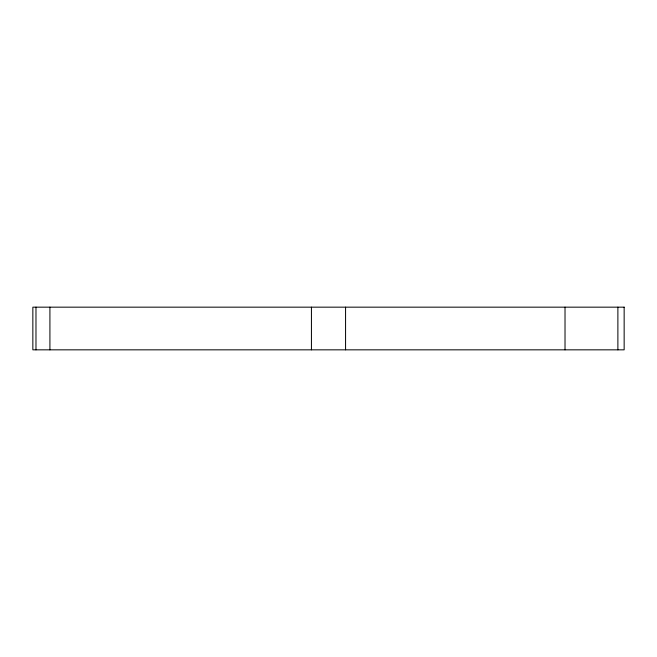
<?xml version="1.0" encoding="UTF-8"?>
<svg xmlns="http://www.w3.org/2000/svg" width="657" height="657" viewBox="0 0 657 657"><rect width="100%" height="100%" fill="white"/><g stroke="black" fill="none" stroke-linecap="round" stroke-linejoin="round"><path stroke-width="0.99" d="M617.884 307.164L617.884 349.836M565.02 307.164L565.02 349.836M345.566 307.164L345.566 349.836M311.434 307.164L311.434 349.836M49.916 307.164L49.916 349.836M35.979 307.164L35.979 349.836M624.15 307.164L32.85 307.164L32.85 349.836L624.15 349.836L624.15 307.164"/></g></svg>
